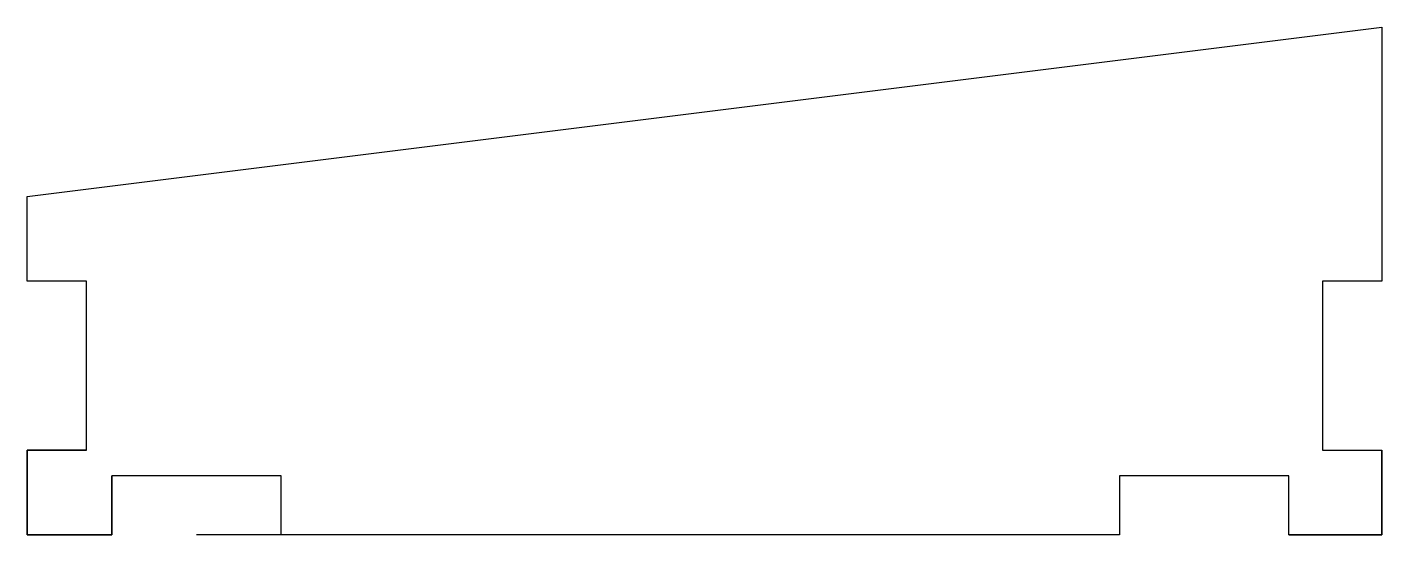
# Model space of a CAD drawing. Header units: millimetres. Extents: x 0 to 80, y 0 to 30.
import ezdxf

# ---------------------------------------------------------------- set-up
doc = ezdxf.new("R2010")
doc.units = ezdxf.units.MM
doc.layers.get('0').update_dxf_attribs({"linetype": 'CONTINUOUS'})

msp = doc.modelspace()

# ---------------------------------------------------------------- linework, layer by layer
for p, q in [((3.5, 5), (0, 5)), ((0, 5), (0, 0)), ((76.5, 5), (80, 5)), ((80, 0), (80, 5)), ((0, 3.5), (0, 0)), ((5, 0), (5, 3.5)), ((74.5, 0), (74.5, 3.5)), ((80, 3.5), (80, 0)), ((0, 0), (3.5, 0)), ((0, 0), (5, 0)), ((20, 0), (10, 0)), ((74.5, 0), (80, 0)), ((80, 0), (76.5, 0))]:
    msp.add_line(p, q)
msp.add_lwpolyline([(80, 30), (80, 20), (80, 15), (76.5, 15), (76.5, 5), (80, 5), (80, 0), (74.5, 0), (74.5, 3.5), (64.5, 3.5), (64.5, 0), (15, 0), (15, 3.5), (5, 3.5), (5, 0), (0, 0), (0, 5), (3.5, 5), (3.5, 15), (0, 15), (0, 20)], close=True)

doc.saveas('drawing.dxf')
